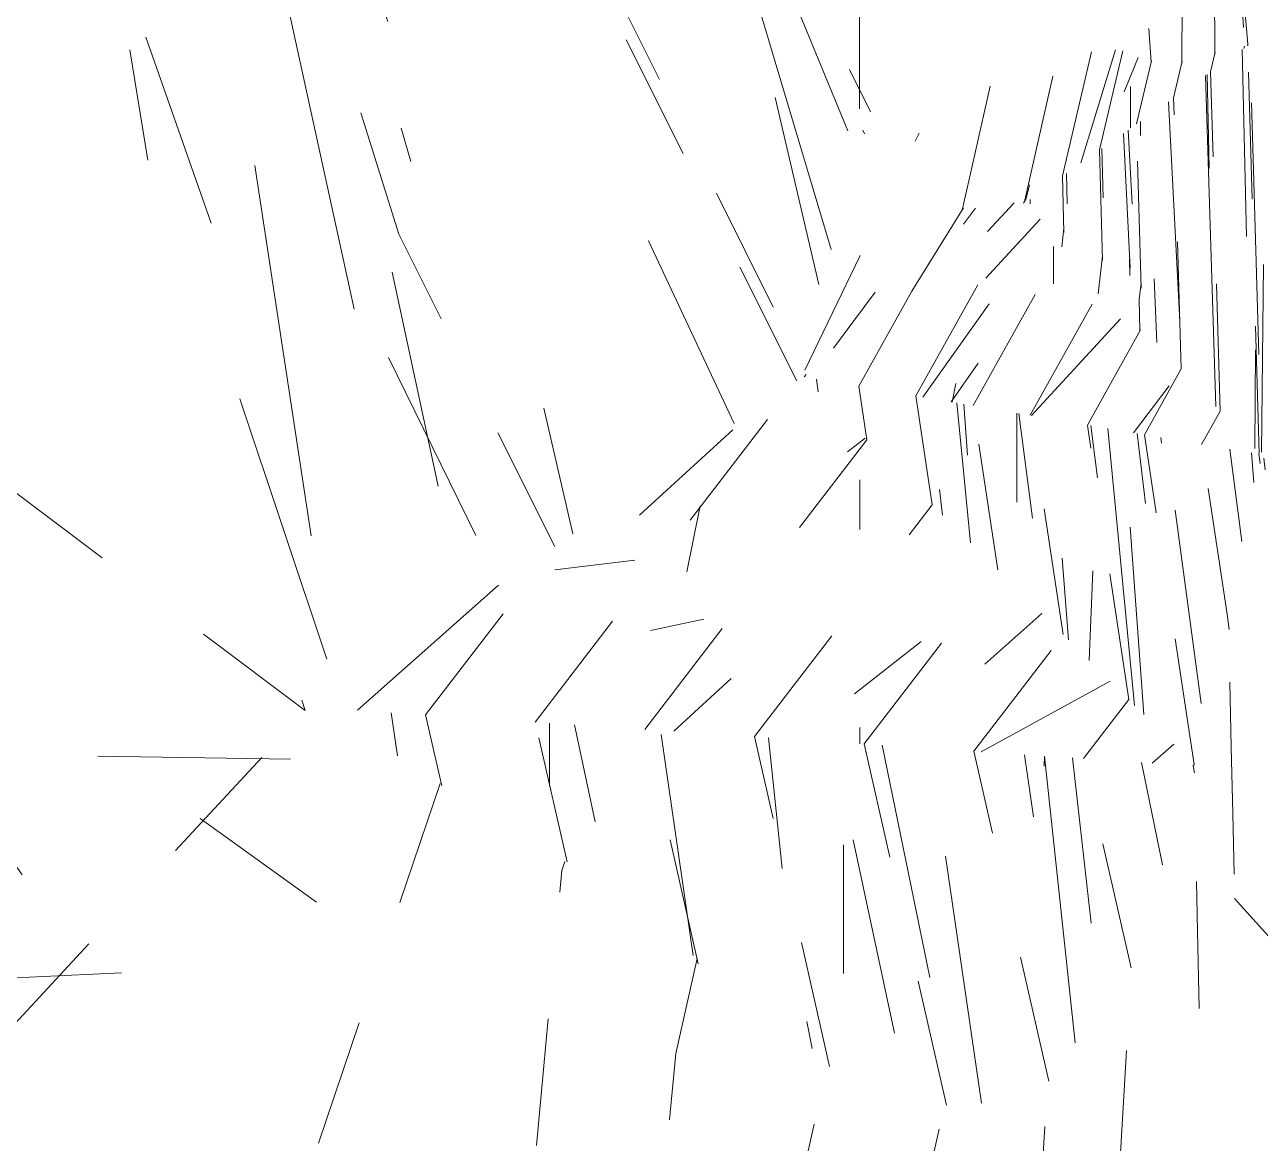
# Model space of a CAD drawing. Header units: metres. Extents: x 118 to 503, y -395 to 55.
# Drawn here: x 328.607 to 329.579, y -337.11 to -336.23 of the extents above; entities that cross this region are included whole.
import ezdxf

# ---------------------------------------------------------------- set-up
doc = ezdxf.new("R2010")
doc.units = ezdxf.units.M
doc.linetypes.add('Overhead', pattern=[0.00396875, 0.00238125, -0.0015875])
for name, color, linetype, lineweight, true_color in [('A-DETL', 7, 'Continuous', 9, 0x00a600), ('C-TOPO', 7, 'Continuous', 9, 0x7f7f7f), ('C-TOPO-MAJR', 7, 'Continuous', 9, 0x7f7f7f), ('C-TOPO-MINR', 7, 'Continuous', 9, 0x7f7f7f)]:
    doc.layers.add(name, color=color, linetype=linetype, lineweight=lineweight, true_color=true_color)

# ---------------------------------------------------------------- blocks, each defined once
blk = doc.blocks.new('YADRAN_AB_ARQ_MO_000_SITIO_rvt-1-Nivel Base - Bocatoma')
at = {"layer": 'C-TOPO', "linetype": 'Overhead', "true_color": 0xeaeaea}
h = blk.add_hatch(dxfattribs=at)
h.set_pattern_fill('FP_671', color=254, style=0, pattern_type=2)
h.set_pattern_definition([(92.842, (265.489, 24.103), (-0.08194104374461345, 1.364615600727928), [0.19835, -1.455]), (94.51499999999999, (265.479, 24.301), (-0.4917468574557439, 6.186487807842379), [0.14577, -7.143]), (94.41699999999999, (265.55, 23.654), (-1.229300769411906, 15.89653916809327), [0.34051, -16.685]), (92.97099999999999, (265.524, 23.993), (-0.2459089292795179, 4.666526712941929), [0.12652, -6.198999999999999]), (90, (265.517, 23.834), (-0.08195999999999994, 1.079), [0.05721, -0.22882]), (93.55099999999999, (265.517, 23.891), (0.5737893414830543, -9.26825569571753), [0.34408, -16.86]), (87.73, (265.496, 24.234), (-0.08194326081816927, -1.781152062825206), [0.04138, -2.028]), (94.126, (265.497, 24.276), (0.3277963105014825, -4.601340625646142), [0.1139, -5.581])])
h.paths.add_polyline_path([(299.0114362658218, -336.2462153782391), (299.0128169357414, -335.9033489096465), (298.9677986774004, -336.0316192382817), (298.9815845683381, -336.0950314827807), (298.9836215395869, -336.1665397339779), (299.011433200254, -336.2462112081375)])
h = blk.add_hatch(dxfattribs=at)
h.set_pattern_fill('FP_674', color=254, style=0, pattern_type=2)
h.set_pattern_definition([(102.044, (136.362, 55.146), (-0.3340883200547167, 1.288654515377577), [0.19219, -1.409]), (108.968, (136.322, 55.334), (-2.004991564903162, 5.793905026971634), [0.14394, -7.052999999999999]), (108.573, (136.609, 54.735), (-5.012888371367543, 14.90141820923794), [0.33574, -16.451]), (102.584, (136.502, 55.05399999999999), (-1.002563041219558, 4.421792776508256), [0.12271, -6.012999999999999]), (90, (136.475, 54.896), (-0.33418, 1.012), [0.05544, -0.22178]), (105.008, (136.475, 54.951), (2.33923700158531, -8.746594578509637), [0.33552, -16.441]), (80.686, (136.388, 55.276), (-0.3341427494359441, -1.760125830700574), [0.0413, -2.023]), (107.385, (136.395, 55.316), (1.336813628188745, -4.325151198326926), [0.11184, -5.48])])
h.paths.add_polyline_path([(299.0114362658218, -336.2462153782391), (299.0206186659728, -336.2156543997033), (299.0833103888098, -336.0009606445317), (299.0129610846218, -335.9031433593754), (299.0129029603476, -335.9031706132266), (299.0114416992191, -336.2449445625092)])
h = blk.add_hatch(dxfattribs=at)
h.set_pattern_fill('FP_638', color=254, style=0, pattern_type=2)
h.set_pattern_definition([(98.61599999999997, (155.938, 48.59), (-0.3678769329651392, 1.783009830116526), [0.29472, -2.161]), (109.373, (155.894, 48.882), (-2.207544371088933, 6.185976540795605), [0.15528, -7.609]), (108.523, (156.21, 48.535), (-5.518894115569173, 16.43196663765892), [0.3706099999999999, -18.16]), (99.21799999999998, (156.093, 48.886), (-1.103744056572212, 6.639938045379754), [0.18374, -9.002999999999998]), (90, (156.063, 48.422), (-0.36793, 1.138), [0.12898, -0.5159199999999999]), (102.323, (156.063, 48.551), (2.575481977107216, -11.83910726084091), [0.4482100000000001, -21.962]), (86.465, (155.967, 48.989), (-0.3679012162254432, -5.310419884340582), [0.11933, -5.847]), (106.188, (155.975, 49.108), (1.471767981549422, -5.198807664271293), [0.13198, -6.467000000000001])])
h.paths.add_polyline_path([(298.2801718787184, -336.7672800526499), (298.4088035526088, -336.0030186505312), (298.0489160284398, -336.027540260149), (298.2801682838441, -336.7672766601566)])
h = blk.add_hatch(dxfattribs=at)
h.set_pattern_fill('FP_633', color=254, style=0, pattern_type=2)
h.set_pattern_definition([(102.096, (85.368, 42.48), (-0.4921353133228796, 1.69142616341376), [0.28183, -2.067]), (116.202, (85.309, 42.755), (-2.95279950313108, 5.913926891660807), [0.15604, -7.646]), (115.14, (85.73200000000001, 42.41399999999999), (-7.381966992289379, 15.69241170911438), [0.37069, -18.164]), (102.921, (85.575, 42.749), (-1.476349225096034, 6.28399250142442), [0.17607, -8.628]), (90, (85.536, 42.316), (-0.49213, 1.086), [0.121, -0.48398]), (107.113, (85.536, 42.437), (3.444732232040363, -11.23476783318829), [0.4348299999999999, -21.307]), (84.949, (85.40799999999999, 42.853), (-0.49212081931774, -4.962944965118396), [0.1118, -5.478]), (112.174, (85.417, 42.964), (1.968604627346309, -4.951188298791584), [0.13039, -6.388999999999999])])
h.paths.add_polyline_path([(298.2801747070316, -336.7672766601566), (298.2806484853807, -336.7669624445219), (298.660871236463, -336.5067530273442), (298.4090784667972, -336.0030367616248), (298.2806484853807, -336.7644624908693)])
h = blk.add_hatch(dxfattribs=at)
h.set_pattern_fill('FP_645', color=254, style=0, pattern_type=2)
h.set_pattern_definition([(102.383, (97.95100000000001, 48.74), (-0.4280752881196609, 1.507266286958369), [0.23955, -1.757]), (113.141, (97.899, 48.974), (-2.568271468709905, 5.946101890197532), [0.1525, -7.472]), (112.428, (98.26799999999999, 48.492), (-6.421231713036465, 15.52983965113596), [0.3590599999999999, -17.594]), (103.103, (98.131, 48.824), (-1.284211725077705, 5.406632801621814), [0.15107, -7.402]), (90, (98.096, 48.529), (-0.42808, 1.065), [0.0885, -0.35399]), (106.564, (98.096, 48.617), (2.996651205376725, -10.1092092491606), [0.39041, -19.13]), (83.57700000000001, (97.985, 48.992), (-0.4280856916338169, -3.360202656182867), [0.07652999999999999, -3.75]), (110.363, (97.994, 49.068), (1.712359551529673, -4.701998382643819), [0.12302, -6.028])])
h.paths.add_polyline_path([(298.6610066887055, -336.5070240289697), (298.6610716764129, -336.5067530273442), (298.7206819596685, -336.2706714712858), (298.7911810392632, -336.1542350125351), (298.6438500643735, -336.1069055017044), (298.6172202010658, -336.0898231133053), (298.5340754882816, -336.0618350776238), (298.5183732438032, -336.0561942881591), (298.4090901288868, -336.0030102453198), (298.6610014143934, -336.5070134765629)])
h = blk.add_hatch(dxfattribs=at)
h.set_pattern_fill('FP_672', color=254, style=0, pattern_type=2)
h.set_pattern_definition([(92.363, (266.528, 22.402), (-0.09606810282161464, 1.759535266262162), [0.27961, -2.05]), (94.94599999999997, (266.517, 22.681), (-0.5764359832933736, 6.57980209103318), [0.15601, -7.644]), (94.75200000000001, (266.599, 22.214), (-1.441249958686879, 17.30207649966284), [0.37115, -18.187]), (92.51700000000001, (266.569, 22.584), (-0.2882613053667733, 6.415530247565531), [0.17505, -8.578]), (90, (266.561, 22.19), (-0.09607999999999993, 1.191), [0.11367, -0.45469]), (93.28799999999997, (266.561, 22.304), (0.6725043439303804, -11.74977043211887), [0.43552, -21.34]), (88.91200000000002, (266.536, 22.739), (-0.09610132319503639, -4.491985080093228), [0.10123, -4.96]), (94.211, (266.538, 22.84), (0.3843743976421621, -5.334175666861491), [0.13086, -6.412000000000001])])
h.paths.add_polyline_path([(299.1700573318126, -336.3074813951506), (299.1440590534011, -336.0009786490245), (299.0845911358978, -336.0027404286164), (299.0129030884562, -336.2467819258143), (299.1571258300785, -336.3024867142803)])
h = blk.add_hatch(dxfattribs=at)
h.set_pattern_fill('FP_666', color=254, style=0, pattern_type=2)
h.set_pattern_definition([(236.037, (357.4469999999999, -84.42399999999999), (-0.1988661517174879, -0.465436028903089), [0.04272, -0.31325]), (253.23, (357.424, -84.459), (-1.193276930246911, -3.984146137899626), [0.0965, -4.728]), (252.896, (357.595, -83.74600000000001), (-2.983077325555971, -9.7048785910311), [0.21638, -10.602]), (239.514, (357.531, -83.95299999999999), (-0.5967833855630726, -1.056259778092434), [0.03136, -1.537]), (90, (357.515, -84.15), (-0.19887, -0.63563), [0.03404, -0.13616]), (247.976, (357.515, -84.116), (1.392032973973889, 3.428158150883563), [0.13788, -6.755999999999999]), (85.46600000000001, (357.463, -84.244), (-0.1988607685610804, -2.337595195329443), [0.05031, -2.465]), (251.708, (357.467, -84.194), (0.7954177722630924, 2.372220190026217), [0.06336, -3.105])])
h.paths.add_polyline_path([(298.8365637744393, -336.3688036151805), (299.0113022555479, -336.2462293945317), (298.9466641175118, -336.2638356571857), (298.8838929514322, -336.2417342839795), (298.8566344887761, -336.3155833007816), (298.836564091873, -336.3687952836036)])
h = blk.add_hatch(dxfattribs=at)
h.set_pattern_fill('FP_667', color=254, style=0, pattern_type=2)
h.set_pattern_definition([(91.20199999999998, (287.749, 8.113), (-0.05569556419859233, 1.891247822002341), [0.3185999999999999, -2.335999999999999]), (93.127, (287.742, 8.432), (-0.334110068297256, 6.006718061034861), [0.14292, -7.002999999999998]), (92.94999999999999, (287.79, 8.209), (-0.8353476994880976, 16.1624272998662), [0.34627, -16.967]), (91.295, (287.772, 8.555), (-0.1670747436373214, 7.200063097372031), [0.19715, -9.659999999999998]), (90, (287.768, 7.989), (-0.05568999999999993, 1.128), [0.15261, -0.61044]), (91.79799999999997, (287.768, 8.142000000000001), (0.3898258873558654, -12.47691180393399), [0.46147, -22.612]), (89.56100000000002, (287.753, 8.603), (-0.05566763504296311, -6.501764324928176), [0.14531, -7.12]), (92.48899999999996, (287.755, 8.748), (0.2227173211010989, -5.276305710606765), [0.12822, -6.282999999999999])])
h.paths.add_polyline_path([(299.0205385774493, -336.5680151504912), (299.0205259580286, -336.5678722061044), (299.011416271538, -336.2462293945317), (298.8371194731374, -336.369225100637), (298.9351427625181, -336.4397347621892), (298.9376863058447, -336.4783010811715), (299.0175622558597, -336.5647923309326)])
h = blk.add_hatch(dxfattribs=at)
h.set_pattern_fill('FP_677', color=254, style=0, pattern_type=2)
h.set_pattern_definition([(91.508, (286.866, 8.107999999999999), (-0.07039782101520788, 1.87879807634996), [0.32103, -2.354]), (94.15199999999999, (286.858, 8.429), (-0.4224964396402687, 5.706386640545074), [0.13615, -6.671]), (93.89599999999999, (286.919, 8.276), (-1.056121919528054, 15.45796409348568), [0.3316, -16.249]), (91.62899999999996, (286.896, 8.607000000000001), (-0.2112075712038294, 7.227917008680038), [0.19812, -9.707999999999998]), (90, (286.89, 8.01), (-0.07040999999999993, 1.084), [0.15908, -0.63631]), (92.295, (286.89, 8.169), (0.4927834866081611, -12.35717845779636), [0.45708, -22.397]), (89.474, (286.872, 8.626), (-0.07038755325947865, -6.8706433489482), [0.15332, -7.512999999999999]), (93.243, (286.873, 8.779), (0.2816186666827751, -5.129282691232354), [0.12446, -6.099])])
h.paths.add_polyline_path([(299.0206318900767, -336.5680788173797), (299.1700624965462, -336.3075655967776), (299.014500538795, -336.3536326184815), (299.0206186659728, -336.5676189844206)])
h.paths.add_polyline_path([(299.0144965333474, -336.3534922086254), (299.014500743683, -336.3534866891689), (299.1700573318126, -336.3074813951506), (299.0114362658218, -336.2462153782391), (299.0144951945924, -336.3534452789392)])
h = blk.add_hatch(dxfattribs=at)
h.set_pattern_fill('FP_678', color=254, style=0, pattern_type=2)
h.set_pattern_definition([(214.254, (368.077, -205.154), (-0.4172436449386465, -0.4311301918890773), [0.06057999999999999, -0.44422]), (235.146, (368.026, -205.188), (-2.503553501601935, -3.615904847284658), [0.10221, -5.008999999999999]), (234.609, (368.385, -204.547), (-6.258624932245314, -8.81885697014513), [0.23054, -11.297]), (217.562, (368.252, -204.735), (-1.251345088526032, -0.9990921010206096), [0.04211, -2.063]), (90, (368.218, -204.907), (-0.4172500000000001, -0.57813), [0.0294, -0.1176]), (227.4, (368.218, -204.878), (2.920935944139685, 3.165192053056623), [0.16027, -7.853]), (79.238, (368.11, -204.996), (-0.4172324637970906, -2.048113906415805), [0.04469, -2.19]), (232.751, (368.1180000000001, -204.952), (1.669004803678273, 2.165524371901376), [0.06892999999999999, -3.378])])
h.paths.add_polyline_path([(299.0206039300157, -336.5680985547729), (299.0104215128908, -336.557060193994), (298.9327931529514, -336.475253704771), (298.9060012795696, -336.4585681597968), (298.8365651119959, -336.3688050635131), (298.6610066887054, -336.5070240289697), (299.020030822623, -336.568002030407)])
h = blk.add_hatch(dxfattribs=at)
h.set_pattern_fill('FP_647', color=254, style=0, pattern_type=2)
h.set_pattern_definition([(217.671, (364.005, -226.435), (-0.450694091816069, -0.4683331196937591), [0.06833, -0.50107]), (233.356, (363.951, -226.477), (-2.704411131660771, -3.65284693062128), [0.10572, -5.179999999999999]), (232.913, (364.339, -225.852), (-6.760532275872308, -8.950771640394409), [0.23917, -11.719]), (219.991, (364.195, -226.043), (-1.351989917462463, -1.164178064378402), [0.04706, -2.306]), (90, (364.159, -226.194), (-0.4507, -0.5887), [0.02407, -0.09629]), (227.208, (364.159, -226.17), (3.154710003224499, 3.398472209634099), [0.17249, -8.451999999999998]), (76.741, (364.041, -226.296), (-0.4507188797657815, -1.792405870198678), [0.03929999999999999, -1.926]), (231.402, (364.05, -226.258), (1.802818764162854, 2.234437536379641), [0.07224, -3.54])])
h.paths.add_polyline_path([(298.6610288552841, -336.5070065766768), (298.8365371459642, -336.3688036151805), (298.7705218382971, -336.3783333998998), (298.6612446102181, -336.5067530273442)])
h = blk.add_hatch(dxfattribs=at)
h.set_pattern_fill('FP_628', color=254, style=0, pattern_type=2)
h.set_pattern_definition([(186.846, (343.225, -262.925), (-0.52380269284845, -0.2575642754046304), [0.06331, -0.4642600000000001]), (222.505, (343.163, -262.932), (-3.142918174869343, -2.908265736839733), [0.09947, -4.874]), (221.561, (343.6130000000001, -262.353), (-7.857320446777267, -6.978658840110748), [0.22401, -10.977]), (192.023, (343.445, -262.501), (-1.571614300354723, -0.383383947134638), [0.04283999999999999, -2.099]), (90, (343.404, -262.705), (-0.5238, -0.4522499999999999), [0.03894, -0.15574]), (208.763, (343.404, -262.666), (3.666196475282091, 1.997448572937279), [0.15536, -7.612]), (78.58300000000001, (343.267, -262.741), (-0.5237401808739814, -2.398792728548695), [0.05292, -2.593]), (218.276, (343.278, -262.689), (2.09535658699882, 1.614447366197071), [0.06672, -3.269])])
h.paths.add_polyline_path([(298.9699335513906, -336.8132671466769), (298.9672583496097, -336.8106151852166), (298.6609994137781, -336.507029756699), (298.2806484853807, -336.7673199297809), (298.9698946086232, -336.8132645507817)])
h = blk.add_hatch(dxfattribs=at)
h.set_pattern_fill('FP_655', color=254, style=0, pattern_type=2)
h.set_pattern_definition([(94.159, (240.441, 36.014), (-0.145232392797506, 1.571605710406497), [0.24032, -1.762]), (97.62200000000001, (240.423, 36.254), (-0.8715881637662766, 6.452404205905156), [0.15332, -7.513]), (97.39200000000001, (240.548, 35.685), (-2.178855020268939, 16.76803159279732), [0.3613, -17.703]), (94.39200000000001, (240.502, 36.043), (-0.4357477404484546, 5.566978204483475), [0.15173, -7.435]), (90, (240.49, 35.769), (-0.1452499999999999, 1.146), [0.08512, -0.34046]), (95.50799999999998, (240.49, 35.854), (1.016808293306872, -10.57723908939674), [0.3934699999999999, -19.28]), (87.647, (240.452, 36.246), (-0.1452627678302486, -3.109658008396147), [0.07075999999999999, -3.467]), (96.72799999999998, (240.455, 36.316), (0.5810339151272654, -5.010432615091424), [0.12399, -6.076000000000001])])
h.paths.add_polyline_path([(298.9699335513907, -336.8132645507817), (298.9699372558597, -336.8132492280594), (299.0200308226176, -336.5680020304061), (298.6610066887055, -336.5070240289697), (298.9699257447351, -336.8132581640785)])
h = blk.add_hatch(dxfattribs=at)
h.set_pattern_fill('FP_653', color=254, style=0, pattern_type=2)
h.set_pattern_definition([(93.45899999999999, (250.315, 31.412), (-0.1258433455516323, 1.622362908008061), [0.25024, -1.835]), (96.54399999999998, (250.3, 31.661), (-0.7548215306703618, 6.514419729126797), [0.15455, -7.573]), (96.33299999999998, (250.408, 31.112), (-1.887190342833395, 16.97542113347461), [0.36499, -17.885]), (93.66099999999999, (250.368, 31.475), (-0.3774810579534864, 5.784701455259928), [0.15765, -7.725]), (90, (250.358, 31.173), (-0.1258199999999999, 1.162), [0.09192, -0.36766]), (94.63699999999999, (250.358, 31.265), (0.8807589712032114, -10.89445601277297), [0.40464, -19.828]), (88.149, (250.325, 31.668), (-0.1258265123889639, -3.433727451513884), [0.0779, -3.817]), (95.72799999999997, (250.328, 31.746), (0.5032798611915444, -5.10928071945739), [0.12606, -6.177])])
h.paths.add_polyline_path([(298.9699372558597, -336.8132645507817), (298.9699482055673, -336.8132586545094), (299.0004178608561, -336.6728593709113), (298.9956257951406, -336.6889930664067), (298.9699372558597, -336.8132492280592)])
h.paths.add_polyline_path([(299.0856198994057, -336.7910202953673), (299.2090299026655, -336.7672881606796), (299.0206393807294, -336.5681323465783), (299.0770687101795, -336.7473422422976), (299.0851628878164, -336.7894520507817)])
h = blk.add_hatch(dxfattribs=at)
h.set_pattern_fill('FP_627', color=254, style=0, pattern_type=2)
h.set_pattern_definition([(121.782, (264.681, -245.106), (-0.6365013312330183, 0.5338127420159576), [0.14502, -1.063]), (182.714, (264.605, -244.983), (-3.819372963619932, -0.2515514682308573), [0.08921, -4.371]), (179.146, (265.152, -244.534), (-9.54739907316576, 0.1114721638507014), [0.20371, -9.982000000000001]), (125.152, (264.948, -244.531), (-1.909680185249882, 2.588594763759669), [0.08843999999999999, -4.334]), (90, (264.897, -244.952), (-0.63651, 0.04033000000000004), [0.0987, -0.39478]), (144.27, (264.897, -244.853), (4.455715861441917, -3.243249361087567), [0.20386, -9.988999999999999]), (83.26299999999999, (264.732, -244.734), (-0.636435293188773, -4.894131948321756), [0.10851, -5.316999999999999]), (167.679, (264.745, -244.626), (2.545918519199705, -0.6547707308638494), [0.06515, -3.192])])
h.paths.add_polyline_path([(298.8152419740915, -337.6255625689902), (298.815235245978, -337.6255517768197), (298.4502030332633, -337.3642761694751), (298.4370105251808, -337.315830053939), (298.2759442515746, -337.1142844999582), (298.2801636017181, -336.7672899807118), (297.4443001464847, -336.9512041046687), (298.649993994141, -337.5442783499334)])
h = blk.add_hatch(dxfattribs=at)
h.set_pattern_fill('FP_681', color=254, style=0, pattern_type=2)
h.set_pattern_definition([(96.081, (204.756, 46.438), (-0.2312680749834823, 1.664868774856876), [0.26194, -1.921]), (102.018, (204.728, 46.699), (-1.387507837731778, 6.44536248032125), [0.15549, -7.619]), (101.596, (204.927, 46.198), (-3.468820410244684, 16.87312660448768), [0.36814, -18.039]), (96.45499999999998, (204.853, 46.559), (-0.6938382784144821, 6.006072481398042), [0.16457, -8.063999999999998]), (90, (204.834, 46.216), (-0.2312499999999999, 1.159), [0.1012, -0.40479]), (98.292, (204.834, 46.318), (1.618776383727999, -11.14606493304182), [0.41691, -20.429]), (86.99600000000001, (204.774, 46.73), (-0.2312749445048051, -3.901240659090938), [0.08826999999999999, -4.324999999999999]), (100.402, (204.779, 46.818), (0.9250610813252539, -5.140459589250493), [0.12808, -6.276])])
h.paths.add_polyline_path([(298.7913670776665, -337.082604370636), (298.8554184871473, -337.0561722212242), (298.9138894392933, -336.980409903549), (298.9698946086232, -336.8132645507817), (298.2807724038234, -336.7676507242648), (298.4885661201991, -336.8949866641318), (298.6835946223526, -337.0473857308577), (298.7743770996097, -337.0770522662947)])
at = {"layer": 'C-TOPO-MAJR', "color": 254, "linetype": 'Overhead', "true_color": 0xd4d4d4}
for p, q in [((298.8354963841879, -336.368120208923), (298.8661908564525, -336.2319546214254)), ((298.2694376394845, -336.769649987258), (297.6611272510897, -336.3118628026499)), ((298.6623279384148, -336.5017910117646), (298.7522904475717, -336.3154827784151)), ((298.8930027216518, -336.4417748010592), (298.8964869829928, -336.4119288980497)), ((298.4330470664161, -337.3108885688652), (298.4712107784423, -336.8954197490602)), ((298.4712116994904, -336.8954097220806), (298.4736080060331, -336.8883354569873)), ((298.6477682687864, -337.1924889853263), (298.6809432866359, -337.0453193009359))]:
    blk.add_line(p, q, dxfattribs=at)
at = {"layer": 'C-TOPO-MAJR', "color": 254, "linetype": 'Overhead', "true_color": 0xd4d4d4, "flags": 128}
for points in [[(298.9588029836382, -336.2605507308717), (298.9591729970903, -336.2112769552604), (298.9559354608951, -336.1620949954657), (298.9561848327641, -336.1614553338032), (298.9535265004474, -336.0320180204117), (298.9534066643403, -336.0316243824519), (298.9142915513655, -335.9915369556979)], [(299.0107314995843, -336.2451325862946), (299.010773616518, -336.2457723917549), (299.0107658582012, -336.2468055475864)], [(298.9724726754804, -337.0040140763712), (298.9712205966776, -336.9430488932794), (298.9686347497554, -336.817140978621)], [(298.8444614249176, -337.1964225585941), (298.8452593978001, -337.1928826232786), (298.8534249675862, -337.056995268151)]]:
    blk.add_lwpolyline(points, dxfattribs=at)
at = {"layer": 'C-TOPO-MINR', "color": 254, "linetype": 'Overhead', "true_color": 0xd4d4d4}
for p, q in [((299.010953903408, -336.245559219133), (298.9863397960951, -335.9767632988391)), ((298.6561160512563, -336.510366311424), (298.4074292688313, -336.0128143988224)), ((298.413992300405, -336.0049416398198), (298.66267908283, -336.5024935524214)), ((298.3429728315151, -336.3949587333981), (298.2243751449676, -336.0155850250531)), ((298.6079984801202, -336.086422297883), (298.7141433878693, -336.2987882360663)), ((298.934711126392, -336.2596416109964), (298.9330783749414, -336.2332220955727)), ((298.8649606254339, -336.3488969971029), (298.8901129968195, -336.2426819304919)), ((299.0106877015861, -336.2467401329851), (299.0109047685665, -336.2458234884493)), ((299.0109047685665, -336.2458234884493), (299.010953903408, -336.245559219133)), ((298.8941060406644, -336.3284656242794), (298.9125494323213, -336.2505816727687)), ((298.9815422863556, -336.2671715058087), (298.9852092802746, -336.251686285851)), ((299.0198307952899, -336.5672487500475), (299.0106877015861, -336.2467401329851)), ((298.9232514558948, -336.3080342514558), (298.934985867823, -336.2584814150454)), ((298.9523968711252, -336.2876028786322), (298.9592261841013, -336.2587636124834)), ((298.9891549800343, -336.5340323739243), (298.9815422863556, -336.2671715058087)), ((298.9584791647787, -336.5008159978011), (298.9523968711252, -336.2876028786322)), ((298.9269389439881, -336.437298125097), (298.9232514558948, -336.3080342514558)), ((298.8965878893981, -336.4154661441418), (298.8941060406644, -336.3284656242794)), ((298.866236834808, -336.393634163187), (298.8649606254339, -336.3488969971029)), ((298.8366834781256, -336.3656617917833), (298.8389827479551, -336.3559522858936)), ((298.7497551589627, -336.5220974010234), (298.8343092902495, -336.3705786260618)), ((298.8343092902495, -336.3705786260618), (298.8362727294067, -336.367425882347)), ((298.8362727294067, -336.367425882347), (298.8366834781256, -336.3656617917833)), ((298.7465307473826, -336.4396888329564), (298.7873092412549, -336.3742097781112)), ((298.8644161424367, -336.4048145690106), (298.8661356098232, -336.3900857493767)), ((298.4656986462628, -336.6404983767112), (298.3429728315151, -336.3949587333981)), ((298.7947066561211, -336.5297321313921), (298.8650693522551, -336.4036440342294)), ((298.7048036618042, -336.5144626706546), (298.7465307473826, -336.4396888329564)), ((298.8396581532795, -336.5373668617609), (298.8936559569512, -336.4406042206171)), ((298.9254078421863, -336.4460257146335), (298.9268383561625, -336.4337720467229)), ((298.925920222967, -336.4709741348403), (298.9254078518832, -336.4460261867878)), ((298.8846096504379, -336.5450015921296), (298.9264632254678, -336.4700010886679)), ((298.9295611475964, -336.5526363224984), (298.9584791647787, -336.5008159978011)), ((298.4503978365882, -336.778635292092), (298.6561160512563, -336.510366311424)), ((298.711172097905, -336.5567536354558), (298.7048036618042, -336.5144626706546)), ((298.7626599083526, -336.6077941550737), (298.7497551589627, -336.5220974010234)), ((298.8141477188001, -336.6588346746915), (298.7947066561211, -336.5297321313921)), ((298.8656355292476, -336.7098751943094), (298.8396581532795, -336.5373668617609)), ((298.9745126447548, -336.5602710528672), (298.9891549800343, -336.5340323739243)), ((298.9171233396951, -336.7609157139273), (298.8846096504379, -336.5450015921296)), ((298.5366180456722, -336.7843826654836), (298.711172097905, -336.5567536354558)), ((298.9686111501427, -336.8119562335451), (298.9295611475964, -336.5526363224984)), ((298.9946252161869, -336.6938328939582), (298.9745126447548, -336.5602710528672)), ((299.0194641419132, -336.5679057832359), (299.0198307952899, -336.5672487500475)), ((299.019967773478, -336.5712502565797), (299.0194641419132, -336.5679057832359)), ((299.0204806393751, -336.5753130504494), (299.019967773478, -336.5712502565797)), ((298.6228382547563, -336.7901300388752), (298.7626599083526, -336.6077941550737)), ((298.3641776275042, -336.7728879187005), (298.4656986462628, -336.6404983767112)), ((298.7090584638403, -336.7958774122668), (298.8141477188001, -336.6588346746915)), ((298.9961534827439, -336.7059394349364), (298.9946252161869, -336.6938328939582)), ((298.7952786729243, -336.8016247856584), (298.8656355292476, -336.7098751943094)), ((298.9965593612593, -336.7473422422976), (298.9976072389059, -336.7983646319714)), ((298.2694376394842, -336.7696499872577), (298.2668386978509, -336.7613364176266)), ((298.8814988820084, -336.80737215905), (298.9171233396951, -336.7609157139273)), ((297.8954086457783, -337.1731035811301), (298.2694376394842, -336.7696499872577)), ((298.3768985538849, -336.8287564676168), (298.3641776275042, -336.7728879187005)), ((298.4754108057033, -336.888488792279), (298.4503978365882, -336.778635292092)), ((298.5786052520696, -336.9687846676853), (298.5366180456722, -336.7843826654836)), ((298.6818945265119, -337.0494970148829), (298.6228382547563, -336.7901300388752)), ((298.7737484408057, -337.0799868422178), (298.7090584638403, -336.7958774122668)), ((298.8543594825059, -337.061099528403), (298.7952786729243, -336.8016247856584)), ((298.9189859085408, -336.9720099938165), (298.8814988820084, -336.80737215905)), ((298.9677190910924, -336.8131195324416), (298.9686111501427, -336.8119562335451)), ((298.9689402855424, -336.818482849532), (298.9677190910924, -336.8131195324416)), ((298.2797851506793, -337.1099783241582), (298.3756336175665, -336.8270189233295)), ((298.5608318343394, -337.0392256982902), (298.5776532049298, -336.9646034083477)), ((298.5377282912544, -337.2907421590647), (298.5608307675968, -337.0392373113716)), ((298.7459667333159, -337.1964225585941), (298.7729772169567, -337.0765997337593))]:
    blk.add_line(p, q, dxfattribs=at)
at = {"layer": 'C-TOPO-MINR', "color": 254, "linetype": 'Overhead', "true_color": 0xd4d4d4, "flags": 128}
for points in [[(298.9832913633061, -336.2029739854197), (298.9849733068041, -336.2285246735076), (298.9847859543661, -336.2534739339785)], [(298.7861453703814, -336.3760786348921), (298.7939374496073, -336.3415117253692), (298.8090850343732, -336.2743146170096)], [(298.9976074033432, -336.7983726386157), (298.9990984969212, -336.8506425109443), (299.0004705219711, -336.9174480172591)], [(299.0004706113506, -336.9174523692549), (299.052735029006, -336.9756809502636), (299.0541071434354, -337.0424908085742)], [(298.9094901262171, -337.1366925558737), (298.9184639332383, -336.9873549182687), (298.9180657923183, -336.9679689706504)]]:
    blk.add_lwpolyline(points, dxfattribs=at)

msp = doc.modelspace()

# ---------------------------------------------------------------- linework, layer by layer
at = {"layer": 'A-DETL', "color": 8, "true_color": 0x808080}
for points, knots in [([(361.2541092423359, -373.2900800852909), (360.7794957676608, -372.9509421355702), (359.8672502167515, -372.3050231253181), (358.6174863266591, -371.4377766771302), (357.0983684362734, -370.4080200910071), (355.4693933174771, -369.3507756143251), (353.8890594032714, -368.4001886484509), (352.6257264501938, -367.7178960341863), (351.621958055093, -367.2540847417329), (350.9539248953603, -367.0081325348525), (350.491844362778, -366.8707985359025), (350.2272057488387, -366.8045378274638), (350.0264009472793, -366.7601590402384), (349.8803559862455, -366.7304134241976), (349.7379598626665, -366.7034201781422), (349.5983621389851, -366.6784305523904), (349.461372496138, -366.655111167956), (349.2818854968061, -366.6257647531767), (349.0629069167374, -366.5914718711347), (348.8069426090253, -366.5513041004278), (348.4723421011662, -366.4952731424788), (348.1441761882556, -366.4298523199208), (347.8152587378795, -366.3436838713833), (347.4834451223944, -366.2398980372429), (347.1436927593543, -366.1040056147839), (346.8331790866741, -365.947072939911), (346.6510591408136, -365.8451066666505), (346.511917313831, -365.7621483655335), (346.3699397760167, -365.6722837359062), (346.1770113213763, -365.5433033430547), (345.9299795872703, -365.3657150557216), (345.6267328551739, -365.1286012306253), (345.3193054352064, -364.8697010172817), (345.0103138360478, -364.5912228054667), (344.7023776356636, -364.2953784957306), (344.398115589504, -363.9843790478006), (344.1498081597396, -363.7144262362362), (343.9798919790789, -363.5207636755971), (343.8840747081492, -363.4088959554645), (343.8128915203528, -363.324428014723), (343.7424290187351, -363.239427472716), (343.672728124131, -363.1539288788177), (343.6038297570475, -363.0679667822732), (343.5130898666503, -362.9527787163793), (343.4018759195054, -362.8078076212988), (343.2722840597857, -362.6325411007505), (343.146884286803, -362.4562497028617), (343.0260045465338, -362.2792100662537), (342.9099700421856, -362.101697676295), (342.7991162119524, -361.9239923218535), (342.6586146014855, -361.6871460366684), (342.4962164993797, -361.3914160821567), (342.2628572290632, -360.9196943843185), (342.0174836739326, -360.3341330287899), (341.7865681611785, -359.6424323053685), (341.6085885840261, -358.9661303356025), (341.4955703592129, -358.4190667800196), (341.4210126991767, -357.9935409768243), (341.3717645682796, -357.6810149008689), (341.327584742697, -357.3756499843194), (341.2707590353143, -356.9786737764327), (341.2104372749018, -356.5979207840146), (341.1332071321134, -356.2353013998047), (341.0634900438702, -355.9728791375386), (340.9786081606194, -355.7204853787475), (340.8925123478562, -355.5188849728571), (340.8125959814332, -355.3631412089025), (340.7256589711151, -355.2107997439564), (340.6055730172104, -355.0257538823558), (340.4481054884028, -354.8094001264843), (340.2822512946855, -354.5958071706627), (340.1129685761865, -354.3820423475796), (339.9731740890707, -354.201318684504), (339.8645924480451, -354.0537162857931), (339.7853810132119, -353.9411483760573), (339.7091056493243, -353.8262972999872), (339.6356547145637, -353.7092005987587), (339.5646591995539, -353.590037988068), (339.495814946918, -353.4689533582114), (339.4288004223841, -353.3461001987234), (339.3632987472595, -353.2216294275864), (339.2989917974327, -353.0956926497517), (339.2355617748846, -352.9684412938487), (339.1726908226476, -352.8400268068221), (339.0891843837226, -352.6674587159702), (339.0055251366547, -352.4931697017406), (338.9204395822762, -352.3177676956984), (338.8339857279863, -352.1418191411052), (338.7225097080656, -351.9212866727713), (338.580982083283, -351.6566598424739), (338.4325270312484, -351.3898246986856), (338.2261915251373, -351.0284083832005), (337.9542376016747, -350.5608912004657), (337.6680476985042, -350.0586438753791), (337.4332454543176, -349.627761876993), (337.2548909288905, -349.2879974829103), (337.0749561816056, -348.9295682286393), (336.9242539851555, -348.6136077171358), (336.8035748735761, -348.3494420167713), (336.7130900949515, -348.1453742191767), (336.6227173272894, -347.9350532418886), (336.5325268070365, -347.7184335564743), (336.4425363916321, -347.4962730804831), (336.322849880929, -347.1935271240957), (336.173864184151, -346.804527752096), (335.9962682438412, -346.3261464978351), (335.8200497994792, -345.8415142761322), (335.6453995558472, -345.3559605335545), (335.4725081882341, -344.8748151262179), (335.3015663852451, -344.4034078659001), (335.1327648117122, -343.9470683321804), (334.9662942142446, -343.511127077767), (334.8296698991376, -343.1692803421775), (334.7217269441399, -342.9113358198064), (334.6414706743516, -342.7262963441253), (334.5619438175326, -342.5503979516408), (334.4831515385158, -342.3840813273495), (334.4050193038285, -342.2268244080074), (334.3016381937533, -342.0287074586127), (334.1993168884702, -341.8470788909689), (334.0977918955466, -341.6802689177347), (333.996709813279, -341.5227797997388), (333.8961602491871, -341.3784358437064), (333.7958794644248, -341.2455642856543), (333.6956899552351, -341.1197834327277), (333.5955054917322, -341.0038022766617), (333.4950623393204, -340.8959481048109), (333.432122637285, -340.8315770087239), (333.3816402697575, -340.7816936994782), (333.3437049494551, -340.745035729053), (333.3056878427814, -340.7090799978482), (333.2675807080527, -340.6737742335382), (333.2293753034665, -340.6390661639272), (333.1782927490654, -340.593515967146), (333.1269806861982, -340.5489520726277), (333.0754061560197, -340.5051653826231), (333.0236456338076, -340.4618271592236), (332.9325479092561, -340.3869792567945), (332.8007645515582, -340.2818506836514), (332.6367326839752, -340.1581539407109), (332.4058214547237, -339.9959418169231), (332.1500863418833, -339.836966396256), (331.8564872619947, -339.6795498904282), (331.6544932010153, -339.581464704105), (331.4801738959054, -339.5029666922844), (331.3426576467538, -339.4440264096234), (331.197986511773, -339.3849645414931), (331.0456425591694, -339.3257376100705), (330.885756786818, -339.2662495339801), (330.6636255444088, -339.1863803385594), (330.4294424576039, -339.1054012407614), (330.186079402156, -339.0227375909231), (329.9375470099204, -338.9387598955327), (329.6189775987536, -338.8309652985213), (329.2297672583564, -338.6959485063673), (328.839349577417, -338.5541210883929), (328.4534441371864, -338.4043357041616), (328.140382805928, -338.2719267952308), (327.9282186495616, -338.1747550214586), (327.8093333741284, -338.1178750082087), (327.7214345518279, -338.0745204125161), (327.6348899345711, -338.030453368754), (327.5497900107051, -337.9856557059313), (327.4662199690931, -337.9401104070121), (327.3569730489156, -337.8783580614227), (327.1715081799569, -337.7676064919382), (326.822077611713, -337.5357046788055), (326.3770611914209, -337.1765311074697), (325.9063297630764, -336.7067829028216), (325.4755214754616, -336.2041672727856), (325.0612656709465, -335.6745576574377), (324.7103734646317, -335.2156160474539), (324.4515408071387, -334.8876856978721), (324.3175477214135, -334.7223747674291), (324.2394847874068, -334.6275713949261), (324.1802067295978, -334.5563266602929), (324.1202249286246, -334.4849701803646), (324.0595637887009, -334.4135317078309), (323.9982484400903, -334.3420411849015), (323.9156556116783, -334.2466909423392), (323.7690031621548, -334.0798551292535), (323.4679375832597, -333.747129187645), (323.0196669093813, -333.2792928387648), (322.4654467644767, -332.7451768562381), (322.0006748825441, -332.3355797148262), (321.6334964327888, -332.036853186696), (321.4072791192855, -331.8638142557752), (321.2290558477433, -331.734521045654), (321.1186568112896, -331.6571511138529), (321.0308447377065, -331.5971076009019), (320.9652168968042, -331.5529475249058), (320.8997981960609, -331.5096068608767), (320.8345664838125, -331.4670323252031), (320.7694996291683, -331.4251706709405), (320.682934117853, -331.3702346314707), (320.531866524613, -331.2762188590393), (320.3168188327568, -331.1469092228401), (320.0585659933362, -330.9963271350873), (319.7987008885844, -330.8469262249884), (319.5358068541564, -330.6952981842258), (319.2684672564689, -330.5380347431258), (318.9952653471008, -330.3717274877266), (318.7147848062191, -330.192968542575), (318.4256077144768, -329.9983480224693), (318.1762030540759, -329.8201109559926), (317.9709079612658, -329.6661741345152), (317.8138962709784, -329.5446500339941), (317.6535759447937, -329.4165138423548), (317.4902638404216, -329.2819601454947), (317.3247299276251, -329.141752853492), (317.1019471260447, -328.948120426128), (316.821323583758, -328.6952121428376), (316.4866586576492, -328.3796354507696), (316.1595976511025, -328.0572801956982), (315.8456597726317, -327.7334528183541), (315.5503645706061, -327.4134602103086), (315.2792316203862, -327.102609208159), (315.0780219779896, -326.8556068826541), (314.9525762219542, -326.6913484155376), (314.8856372948475, -326.6002870877855), (314.8219795941032, -326.5112052772701), (314.7482952542131, -326.4035041475249), (314.6684242663501, -326.279897858525), (314.5962359538354, -326.1617213913415), (314.541757700039, -326.0675944802532), (314.5011482662525, -325.9948022695439), (314.4623762548048, -325.923648674517), (314.4170851240007, -325.8377148481409), (314.3669458659979, -325.7392017615867), (314.3279481386683, -325.6607758084897), (314.2979868924073, -325.6001332362322), (314.2760259112745, -325.5556747068572), (314.2544663694613, -325.512213882003), (314.233199752719, -325.4697250663741), (314.2121175468275, -325.4281825646751), (314.1841091343301, -325.374020053924), (314.1560354870566, -325.3216473898378), (314.1274625459775, -325.2709617912814), (314.0984120631084, -325.2213666425391), (314.060932234453, -325.1613530628683), (314.0132218043455, -325.0922997695448), (313.9619078025166, -325.0260039346405), (313.9061251649097, -324.9622599271456), (313.8449944000761, -324.900862440771), (313.7776898541946, -324.8416049574911), (313.7031849503292, -324.7842854815095), (313.6215352035421, -324.7286776620617), (313.5041079447735, -324.6564942446301), (313.3427020479276, -324.5693456787935), (313.1304594860466, -324.4677867857549), (312.9044706939329, -324.367338259136), (312.6695541217111, -324.2660907087912), (312.4703603678346, -324.1794613705979), (312.3113619299063, -324.1078484249492), (312.1928766372285, -324.0527479915743), (312.0758249128738, -323.9960073388767), (311.9220387939707, -323.9179166940953), (311.7336212752097, -323.815452399352), (311.5127392302429, -323.6837329827028), (311.2239172026191, -323.4951043315234), (310.8712145288736, -323.2324566947904), (310.4537755032295, -322.8663642927955), (310.0346285639877, -322.4414197619899), (309.6062607044315, -321.9496864001948), (309.2353426682076, -321.4776371665035), (308.9264850843708, -321.0586667529837), (308.7276148536301, -320.7787617828675), (308.5645494050186, -320.5435137914718), (308.4401461622546, -320.361288931686), (308.3135300775814, -320.1731627895068), (308.1845510897897, -319.9789678164657), (308.0534151574687, -319.7790108544753), (307.876068002362, -319.5052640479775), (307.650355945619, -319.1506554333652), (307.3751954739479, -318.7083543207284), (307.0978641857367, -318.2523867782153), (306.8204982834328, -317.7858585040659), (306.4534788359358, -317.1538802780049), (306.0949340259183, -316.5132021236041), (305.7960985773985, -315.9558652375362), (305.6306581042431, -315.6398701521345), (305.5095060679294, -315.4045035821278), (305.391549348657, -315.1711549327201), (305.2770549450106, -314.9402123805571), (305.1662898551123, -314.712064101805), (305.0595210788418, -314.487098274455), (304.9570156095056, -314.2657030696802), (304.8263820834335, -313.9757878889071), (304.7053430594227, -313.6945665498275), (304.5949669719892, -313.4235922153799), (304.5177823440642, -313.2258720764703), (304.4464663181457, -313.0340550449544), (304.381270258397, -312.8485130886553), (304.3225195347587, -312.6696949001151), (304.252766501546, -312.4403711875752), (304.1806594550748, -312.1700159057714), (304.1264097540944, -311.9197977318038), (304.0923417415161, -311.7307174745135), (304.0640376810535, -311.5487078854928), (304.0386043539235, -311.3338395417163), (304.021247387629, -311.0942654361764), (304.0143014105778, -310.8709970410959), (304.0148956159996, -310.6968930350953), (304.0174583890546, -310.5804371130895), (304.0193642119811, -310.5153159191292), (304.0209712700338, -310.4671568888081), (304.0227130192536, -310.4196490652353), (304.0245464599312, -310.3727617899919), (304.0264285923917, -310.3264644046905), (304.0289456916595, -310.2654801995511), (304.0332200395816, -310.1606078472846), (304.0400424261501, -309.95740472073), (304.0379765456116, -309.6808995258479), (304.0018141553667, -309.4096929805341), (303.9489686766346, -309.2157634437979), (303.9095278897286, -309.102797299053), (303.8749848392988, -309.0167557814432), (303.8351221330295, -308.9291398358), (303.7896471327574, -308.8397518718332), (303.7386329214153, -308.7487337985117), (303.6632752963615, -308.6253452153392), (303.5122933205222, -308.4044892275124), (303.2428757487422, -308.0771860342806), (302.836372000657, -307.6728567463136), (302.4305855883222, -307.3323648474872), (302.0671174780551, -307.0614936386577), (301.7754433565208, -306.8600136972191), (301.516771408067, -306.6942719330643), (301.3006489109118, -306.5634239003684), (301.0784317874046, -306.4339123469598), (300.790197233026, -306.2742003711199), (300.4309385060914, -306.0847796361722), (300.061635399808, -305.8963643721561), (299.6856290749984, -305.7077204804456), (299.3062584745019, -305.5176154521234), (298.8003980212984, -305.2605499865368), (298.3011668502716, -304.9956307339947), (297.8219226207098, -304.7179263057442), (297.5335057096794, -304.5380065127017), (297.3111083284279, -304.3896415392386), (297.1759312108243, -304.2949395374776), (297.070290988258, -304.2179165410344), (296.9923637074543, -304.1594993489549), (296.9157916048873, -304.1004128838804), (296.8406264315487, -304.0406381268372), (296.7669219611783, -303.9801549027713), (296.6706585698004, -303.898544834644), (296.5077322809306, -303.7530801964162), (296.2909975741307, -303.5378053197476), (296.054626949457, -303.2692973135269), (295.7687965240006, -302.8999223462337), (295.5234288107339, -302.5168715868305), (295.311504132723, -302.1268602518144), (295.119533766703, -301.7344470067539), (294.9539759954787, -301.3417968218852), (294.807829406917, -300.9556043769196), (294.7061165983017, -300.670921470956), (294.6107616770469, -300.3926597713435), (294.5225787138904, -300.119894569597), (294.4421946023216, -299.8518908823694), (294.3702865702687, -299.5878624625574), (294.3075176851536, -299.3270383929491), (294.2545573219834, -299.0686377005232), (294.2120637859299, -298.8119043056025), (294.1807333702163, -298.5559925723866), (294.1636627239146, -298.2943759324915), (294.1639131332136, -298.0206115226324), (294.1845554227075, -297.7282339439844), (294.2213072589975, -297.4636925196507), (294.2639735142524, -297.2362922276745), (294.2964857932726, -297.0869257580551), (294.326196837728, -296.9626808187919), (294.3503738069887, -296.8670285006076), (294.3765122657222, -296.7687731634174), (294.4139255655326, -296.6343583215288), (294.4649500272542, -296.4608199959393), (294.5314541110267, -296.2461728276012), (294.6016714252893, -296.0275948591876), (294.6981719189116, -295.7341961506331), (294.8203007171444, -295.3699260598761), (294.9568081503776, -294.9564638862433), (295.0708181294576, -294.586354245065), (295.1366966385276, -294.3304854898797), (295.1717431343411, -294.1490761255724), (295.1891567168836, -294.0225955311964), (295.1976551375447, -293.9036271958129), (295.1971947178936, -293.7901063277493), (295.1877317419359, -293.6799684013731), (295.1692224497975, -293.5711484487015), (295.1416232946868, -293.4615830051113), (295.1048899213645, -293.3492030348951), (295.0589809952967, -293.2319602833184), (295.0130334221952, -293.1284341662551), (294.9718149876026, -293.0422942897019), (294.9387117815369, -292.9760901024007), (294.9034588091232, -292.9083386303402), (294.8660960029672, -292.8390940704043), (294.8266632145072, -292.7684100288867), (294.7852003010199, -292.6963402726876), (294.7417471775919, -292.6229385168687), (294.6812089704529, -292.523365192029), (294.5685822359206, -292.344825734535), (294.4252069767219, -292.1318459986766), (294.2684970422122, -291.9116438171263), (294.1445032360236, -291.7433275679078), (294.015491480294, -291.5721097174149), (293.8832151142389, -291.3982072926793), (293.7493480104616, -291.2218491097654), (293.5709977537167, -290.9837314081978), (293.418080641549, -290.7718720969503), (293.293478368781, -290.5883396930783), (293.232682220025, -290.4962139875271), (293.1736034016149, -290.4037573138166), (293.1164494599051, -290.3109970365613), (293.0614458640798, -290.2179649063736), (293.0175336343223, -290.1402244016575), (292.9837624261784, -290.0779420021839), (292.950679940836, -290.0155425875618), (292.9105684656735, -289.9373044219449), (292.8634009747617, -289.842763212157), (292.8006937009449, -289.7155325176737), (292.7204525805951, -289.5536926186372), (292.6319496960533, -289.3865451034494), (292.5527015482598, -289.2486945990951), (292.5002918967126, -289.162826535541), (292.4605950182101, -289.1008253085159), (292.4433118282092, -289.0744384388678), (292.4362903092747, -289.0638281675298)], [0.003128491079014144, 0.003128491079014144, 0.003128491079014144, 0.003128491079014144, 0.006187161639597835, 0.009280742459396751, 0.01237432327919567, 0.0185614849187935, 0.02474864655839134, 0.03093580819798917, 0.03712296983758701, 0.04331013147718484, 0.04640371229698376, 0.04949729311678268, 0.05104408352668213, 0.05259087393658159, 0.05413766434648105, 0.05568445475638051, 0.05723124516627997, 0.05877803557617943, 0.06187161639597834, 0.06496519721577726, 0.06805877803557618, 0.07424593967517401, 0.07733952049497293, 0.08043310131477185, 0.08662026295436968, 0.0897138437741686, 0.09126063418406806, 0.09280742459396751, 0.09435421500386698, 0.09590100541376644, 0.09899458623356536, 0.1020881670533643, 0.1051817478731632, 0.1082753286929621, 0.111368909512761, 0.1144624903325599, 0.1175560711523589, 0.1191028615622583, 0.119876256767208, 0.1206496519721578, 0.1214230471771075, 0.1221964423820572, 0.122969837587007, 0.1237432327919567, 0.1252900232018561, 0.1268368136117556, 0.1283836040216551, 0.1299303944315545, 0.131477184841454, 0.1330239752513535, 0.1345707656612529, 0.1376643464810518, 0.1407579273008507, 0.1469450889404486, 0.1531322505800464, 0.1593194122196442, 0.1655065738592421, 0.168600154679041, 0.1716937354988399, 0.1747873163186388, 0.1778808971384377, 0.1840680587780356, 0.1871616395978345, 0.1902552204176334, 0.1933488012374323, 0.1964423820572312, 0.1979891724671307, 0.1995359628770302, 0.2026295436968291, 0.205723124516628, 0.2088167053364269, 0.2119102861562258, 0.2150038669760247, 0.2165506573859242, 0.2180974477958237, 0.2196442382057231, 0.2211910286156226, 0.222737819025522, 0.2242846094354215, 0.225831399845321, 0.2273781902552204, 0.2289249806651199, 0.2304717710750193, 0.2320185614849188, 0.2335653518948183, 0.2366589327146172, 0.2382057231245167, 0.2397525135344161, 0.242846094354215, 0.2459396751740139, 0.2490332559938128, 0.2521268368136118, 0.2583139984532096, 0.2645011600928074, 0.2675947409126064, 0.2706883217324053, 0.2737819025522041, 0.2768754833720031, 0.2784222737819025, 0.279969064191802, 0.2815158546017015, 0.2830626450116009, 0.2846094354215004, 0.2861562258313999, 0.2892498066511988, 0.2923433874709976, 0.2954369682907966, 0.2985305491105955, 0.3016241299303944, 0.3047177107501934, 0.3078112915699923, 0.3109048723897911, 0.3139984532095901, 0.3155452436194895, 0.317092034029389, 0.3186388244392885, 0.3201856148491879, 0.3217324052590874, 0.3232791956689869, 0.3263727764887858, 0.3279195668986852, 0.3294663573085846, 0.3325599381283836, 0.334106728538283, 0.3356535189481825, 0.3387470997679815, 0.3402938901778809, 0.3418406805877803, 0.3426140757927301, 0.3433874709976798, 0.3441608662026295, 0.3449342614075793, 0.345707656612529, 0.3464810518174787, 0.3480278422273782, 0.3488012374323279, 0.3495746326372777, 0.3511214230471771, 0.354215003866976, 0.357308584686775, 0.3604021655065738, 0.3665893271461717, 0.3696829079659706, 0.3727764887857695, 0.374323279195669, 0.3758700696055685, 0.3774168600154679, 0.3789636504253674, 0.3805104408352669, 0.3820572312451663, 0.3851508120649652, 0.3866976024748646, 0.3882443928847641, 0.391337973704563, 0.394431554524362, 0.3975251353441608, 0.4006187161639598, 0.4037122969837587, 0.4052590873936582, 0.4060324825986079, 0.4068058778035576, 0.4075792730085073, 0.4083526682134571, 0.4091260634184068, 0.4098994586233565, 0.411446249033256, 0.4145398298530549, 0.4207269914926527, 0.4269141531322506, 0.4331013147718484, 0.4392884764114462, 0.4454756380510441, 0.448569218870843, 0.4501160092807425, 0.4508894044856922, 0.4516627996906419, 0.4524361948955917, 0.4532095901005414, 0.4539829853054911, 0.4547563805104408, 0.4563031709203403, 0.4593967517401392, 0.465583913379737, 0.4717710750193349, 0.4779582366589327, 0.4810518174787317, 0.4841453982985305, 0.48569218870843, 0.4872389791183295, 0.4880123743232792, 0.4887857695282289, 0.4895591647331787, 0.4903325599381284, 0.4911059551430781, 0.4918793503480278, 0.4934261407579273, 0.4965197215777262, 0.4996133023975251, 0.502706883217324, 0.505800464037123, 0.5088940448569219, 0.5119876256767208, 0.5150812064965197, 0.5181747873163186, 0.5212683681361175, 0.522815158546017, 0.5243619489559165, 0.525908739365816, 0.5274555297757154, 0.5290023201856149, 0.5305491105955142, 0.5336426914153132, 0.5367362722351121, 0.539829853054911, 0.54292343387471, 0.5460170146945089, 0.5491105955143079, 0.5522041763341067, 0.5537509667440061, 0.5545243619489559, 0.5552977571539056, 0.5568445475638051, 0.5583913379737045, 0.559938128383604, 0.5614849187935035, 0.5622583139984532, 0.563031709203403, 0.5645784996133024, 0.5661252900232019, 0.5676720804331014, 0.568445475638051, 0.5692188708430008, 0.5699922660479505, 0.5707656612529002, 0.57153905645785, 0.5723124516627996, 0.5738592420726991, 0.5746326372776489, 0.5754060324825986, 0.576952822892498, 0.5784996133023975, 0.580046403712297, 0.5815931941221965, 0.5831399845320959, 0.5846867749419954, 0.5862335653518949, 0.5877803557617942, 0.5893271461716937, 0.5924207269914926, 0.5955143078112916, 0.5986078886310905, 0.6017014694508894, 0.6047950502706883, 0.6063418406805877, 0.6078886310904872, 0.6094354215003867, 0.6109822119102861, 0.6140757927300851, 0.617169373549884, 0.6202629543696829, 0.6264501160092807, 0.6326372776488784, 0.6388244392884763, 0.6450116009280742, 0.6511987625676721, 0.654292343387471, 0.6573859242072699, 0.6589327146171694, 0.6604795050270689, 0.6620262954369682, 0.6635730858468677, 0.6651198762567672, 0.6666666666666666, 0.6697602474864656, 0.6728538283062645, 0.6759474091260634, 0.6790409899458624, 0.6821345707656613, 0.6883217324052591, 0.691415313225058, 0.6929621036349575, 0.6945088940448569, 0.6960556844547564, 0.6976024748646559, 0.6991492652745553, 0.7006960556844548, 0.7022428460943542, 0.7037896365042536, 0.7068832173240526, 0.708430007733952, 0.7099767981438515, 0.711523588553751, 0.7130703789636503, 0.7146171693735498, 0.7161639597834493, 0.7192575406032482, 0.7223511214230471, 0.7238979118329466, 0.7254447022428461, 0.728538283062645, 0.731631863882444, 0.7347254447022429, 0.7378190255220418, 0.7393658159319412, 0.740139211136891, 0.7409126063418406, 0.7416860015467904, 0.7424593967517401, 0.7432327919566899, 0.7440061871616396, 0.745552977571539, 0.748646558391338, 0.7548337200309359, 0.7610208816705336, 0.7641144624903325, 0.765661252900232, 0.7672080433101315, 0.768754833720031, 0.7703016241299304, 0.7718484145398299, 0.7733952049497294, 0.7764887857695282, 0.782675947409126, 0.7888631090487239, 0.7950502706883217, 0.7981438515081206, 0.8012374323279196, 0.8043310131477185, 0.805877803557618, 0.8074245939675174, 0.8105181747873162, 0.8136117556071152, 0.8167053364269141, 0.819798917246713, 0.822892498066512, 0.8259860788863109, 0.8321732405259087, 0.8352668213457076, 0.8383604021655066, 0.839907192575406, 0.8414539829853055, 0.8422273781902552, 0.843000773395205, 0.8437741686001546, 0.8445475638051044, 0.8453209590100541, 0.8460943542150039, 0.8476411446249034, 0.8507347254447022, 0.8538283062645011, 0.8569218870843001, 0.8631090487238979, 0.8662026295436969, 0.8692962103634957, 0.8754833720030935, 0.8785769528228924, 0.8816705336426913, 0.8847641144624903, 0.8878576952822892, 0.8909512761020881, 0.8940448569218871, 0.897138437741686, 0.9002320185614849, 0.9033255993812839, 0.9064191802010828, 0.9095127610208817, 0.9126063418406807, 0.9156999226604796, 0.9187935034802784, 0.9203402938901779, 0.9218870843000773, 0.922660479505027, 0.9234338747099767, 0.9242072699149264, 0.9249806651198762, 0.9265274555297757, 0.9280742459396751, 0.9296210363495746, 0.9311678267594741, 0.934261407579273, 0.9373549883990719, 0.9404485692188709, 0.9435421500386698, 0.9450889404485693, 0.9466357308584687, 0.9481825212683681, 0.9497293116782676, 0.951276102088167, 0.9528228924980665, 0.954369682907966, 0.9559164733178654, 0.9574632637277649, 0.9590100541376644, 0.9597834493426141, 0.9605568445475638, 0.9613302397525135, 0.9621036349574633, 0.962877030162413, 0.9636504253673627, 0.9644238205723125, 0.9651972157772621, 0.9667440061871616, 0.9698375870069605, 0.97138437741686, 0.9729311678267595, 0.974477958236659, 0.9760247486465584, 0.9775715390564579, 0.9791183294663574, 0.9822119102861562, 0.982985305491106, 0.9837587006960556, 0.9845320959010053, 0.9853054911059551, 0.9860788863109049, 0.9868522815158546, 0.9872389791183294, 0.9876256767208043, 0.988399071925754, 0.9891724671307038, 0.9899458623356535, 0.991492652745553, 0.9930394431554525, 0.9938128383604021, 0.9945862335653519, 0.9949245939675174, 0.9951507322955204, 0.9951507322955204, 0.9951507322955204, 0.9951507322955204]), ([(361.2513667415561, -373.2881204193336), (353.361378909878, -367.650459002381), (349.7017981127534, -366.4836568949917), (346.7661209508186, -366.4836568949917), (342.2612847636024, -361.9788207077754), (341.3496320153795, -358.030018823123), (341.1231700388556, -355.4415465868672), (339.6149374596209, -353.9333140076325), (338.6446673157538, -351.5318111302847), (336.6566593324563, -348.6926414915509), (334.5915936319136, -341.9381159375889), (333.0966387527772, -340.4431610584525), (331.4433620907933, -339.3136948240277), (326.508393592729, -338.005675068427), (324.7534825466397, -334.9660799738364), (321.0299165855645, -331.2425140127612), (318.416905313959, -330.3674679214332), (314.23661787083, -326.1871804783042), (314.23661787083, -324.8168146836132), (311.2198028491906, -323.8065426569936), (308.7983927762642, -321.3851325840672), (303.0281740687327, -311.2854049523011), (304.7937270774688, -309.5198519435651), (301.6493692167371, -306.3754940828334), (296.1803596407323, -304.3268865029617), (294.7677768499397, -300.9990499933509), (294.1320274342523, -298.8462969854547), (294.1320274342523, -297.2316215186431), (295.2426606262042, -294.2666497876519), (295.2426606262042, -293.4196909746846), (294.3081256094924, -291.8831106110767), (293.0665432948798, -290.4025789051089), (292.6903280768531, -289.4476938107284), (292.4366901102972, -289.0644447558707)], [1.16643741848592, 1.16643741848592, 1.16643741848592, 1.16643741848592, 20.0919914007313, 34.76821321993039, 49.45550694215717, 63.696355375004, 73.30264840161315, 81.30945837133119, 90.26511607559155, 104.6124937295383, 118.4394002301065, 130.6655488638941, 140.7506442887794, 152.3620264885644, 167.5425953985182, 180.1534618297961, 195.3911842371373, 206.3686795142811, 217.8118839790228, 226.5348038511447, 246.4798187348262, 265.6761326548871, 285.9905596178196, 299.9710608329224, 315.1746161999071, 327.9698949757008, 336.1441847941082, 343.8273650045148, 349.9819946859965, 356.3376064440776, 361.6164271091724, 367.2964997811945, 370.3363863291524, 370.3363863291524, 370.3363863291524, 370.3363863291524])]:
    msp.add_open_spline(points, degree=3, knots=knots, dxfattribs=at)

# ---------------------------------------------------------------- block references
at = {"lineweight": 5}
msp.add_blockref('YADRAN_AB_ARQ_MO_000_SITIO_rvt-1-Nivel Base - Bocatoma', (30.55791636113895, 0), dxfattribs=at)

doc.saveas('drawing.dxf')
